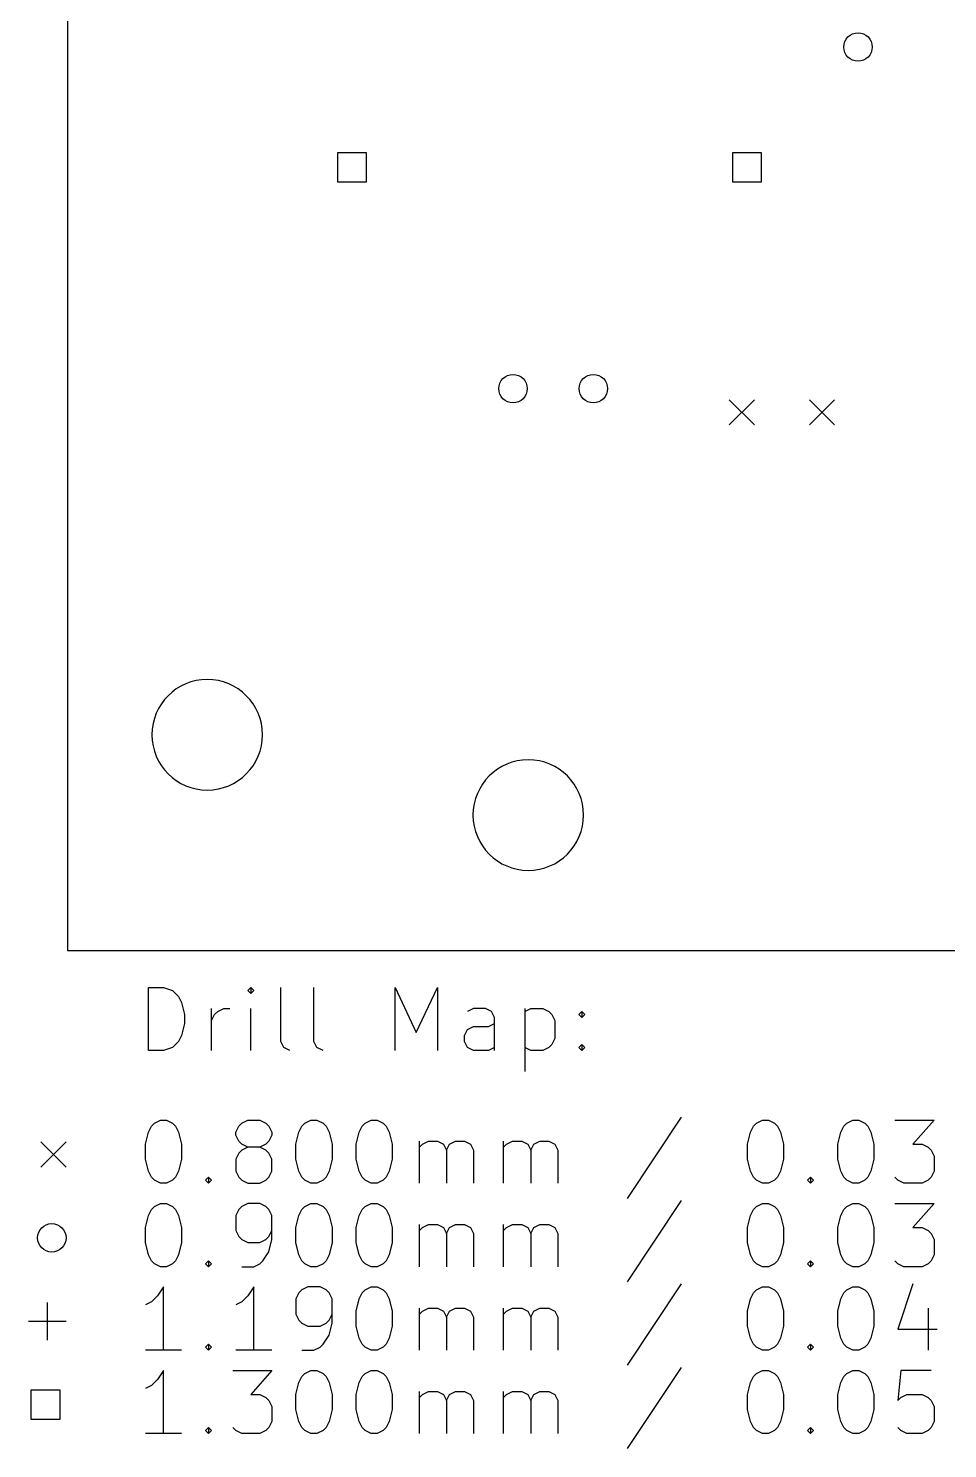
# Model space of a CAD drawing. Extents: x 32 to 259, y -121 to -30.
# Drawn here: x 31.59 to 60.67, y -120.81 to -75.86 of the extents above; entities that cross this region are included whole.
import ezdxf

# ---------------------------------------------------------------- set-up
doc = ezdxf.new("R2010")
doc.units = 0
doc.layers.add('BLACK', color=7, linetype='CONTINUOUS')

msp = doc.modelspace()

# ---------------------------------------------------------------- linework, layer by layer
at = {"layer": 'BLACK', "linetype": 'CONTINUOUS'}
for p, q in [((32.8305, -29.566), (32.8305, -105.046)), ((42.289624, -79.800376), (41.370376, -79.800376)), ((41.370376, -79.800376), (41.370376, -80.719624)), ((42.289624, -80.719624), (42.289624, -79.800376)), ((54.789624, -79.800376), (53.870376, -79.800376)), ((53.870376, -79.800376), (53.870376, -80.719624)), ((54.789624, -80.719624), (54.789624, -79.800376)), ((41.370376, -80.719624), (42.289624, -80.719624)), ((53.870376, -80.719624), (54.789624, -80.719624)), ((53.76, -87.61), (54.56, -88.41)), ((54.56, -87.61), (53.76, -88.41)), ((56.3, -87.61), (57.1, -88.41)), ((57.1, -87.61), (56.3, -88.41)), ((32.8305, -105.046), (258.8905, -105.046)), ((35.388268, -108.210838), (35.388268, -106.210838)), ((35.388268, -106.210838), (35.864458, -106.210838)), ((35.864458, -106.210838), (36.150173, -106.306076)), ((36.150173, -106.306076), (36.340649, -106.496552)), ((36.340649, -106.496552), (36.435887, -106.687028)), ((38.626363, -106.210838), (38.531125, -106.306076)), ((38.531125, -106.306076), (38.626363, -106.401314)), ((38.721601, -106.306076), (38.626363, -106.210838)), ((38.626363, -106.210838), (38.626363, -106.401314)), ((38.626363, -106.401314), (38.721601, -106.306076)), ((39.578744, -107.925123), (39.578744, -106.210838)), ((40.626363, -107.925123), (40.626363, -106.210838)), ((43.197792, -108.210838), (43.197792, -106.210838)), ((43.197792, -106.210838), (43.864459, -107.639409)), ((43.864459, -107.639409), (44.531125, -106.210838)), ((44.531125, -106.210838), (44.531125, -108.210838)), ((36.435887, -106.687028), (36.531125, -107.06798)), ((37.388268, -108.210838), (37.388268, -106.877504)), ((37.483506, -107.06798), (37.578744, -106.972742)), ((37.578744, -106.972742), (37.76922, -106.877504)), ((37.76922, -106.877504), (37.959697, -106.877504)), ((38.626363, -108.210838), (38.626363, -106.877504)), ((45.673982, -106.877504), (45.483506, -106.972742)), ((46.054935, -106.877504), (45.673982, -106.877504)), ((46.245411, -106.972742), (46.054935, -106.877504)), ((46.340649, -107.163219), (46.245411, -106.972742)), ((47.29303, -106.877504), (47.29303, -108.877504)), ((47.29303, -106.972742), (47.483506, -106.877504)), ((47.483506, -106.877504), (47.864459, -106.877504)), ((47.864459, -106.877504), (48.054935, -106.972742)), ((48.054935, -106.972742), (48.150173, -107.06798)), ((49.007316, -107.06798), (49.102554, -106.972742)), ((49.102554, -106.972742), (49.197792, -107.06798)), ((49.102554, -106.972742), (49.102554, -107.163219)), ((36.531125, -107.353695), (36.435887, -107.734647)), ((36.531125, -107.06798), (36.531125, -107.353695)), ((37.388268, -107.258457), (37.483506, -107.06798)), ((46.150173, -107.448933), (46.340649, -107.353695)), ((46.340649, -108.210838), (46.340649, -107.163219)), ((48.150173, -107.06798), (48.245411, -107.258457)), ((48.245411, -107.258457), (48.245411, -107.829885)), ((49.102554, -107.163219), (49.007316, -107.06798)), ((49.197792, -107.06798), (49.102554, -107.163219)), ((36.435887, -107.734647), (36.340649, -107.925123)), ((45.388268, -107.734647), (45.483506, -107.544171)), ((45.388268, -107.925123), (45.388268, -107.734647)), ((45.483506, -107.544171), (45.673982, -107.448933)), ((45.673982, -107.448933), (46.150173, -107.448933)), ((48.245411, -107.829885), (48.150173, -108.020361)), ((35.864458, -108.210838), (35.388268, -108.210838)), ((36.150173, -108.1156), (35.864458, -108.210838)), ((36.340649, -107.925123), (36.150173, -108.1156)), ((39.673982, -108.1156), (39.578744, -107.925123)), ((39.864458, -108.210838), (39.673982, -108.1156)), ((40.721601, -108.1156), (40.626363, -107.925123)), ((40.912077, -108.210838), (40.721601, -108.1156)), ((45.483506, -108.1156), (45.388268, -107.925123)), ((45.673982, -108.210838), (45.483506, -108.1156)), ((46.150173, -108.210838), (45.673982, -108.210838)), ((46.340649, -108.1156), (46.150173, -108.210838)), ((47.483506, -108.210838), (47.29303, -108.1156)), ((47.864459, -108.210838), (47.483506, -108.210838)), ((48.054935, -108.1156), (47.864459, -108.210838)), ((48.150173, -108.020361), (48.054935, -108.1156)), ((49.007316, -108.1156), (49.102554, -108.020361)), ((49.102554, -108.210838), (49.007316, -108.1156)), ((49.102554, -108.020361), (49.197792, -108.1156)), ((49.102554, -108.020361), (49.102554, -108.210838)), ((49.197792, -108.1156), (49.102554, -108.210838)), ((35.483506, -110.601314), (35.578744, -110.506076)), ((35.578744, -110.506076), (35.76922, -110.410838)), ((35.76922, -110.410838), (35.959697, -110.410838)), ((35.959697, -110.410838), (36.150173, -110.506076)), ((36.150173, -110.506076), (36.245411, -110.601314)), ((38.245411, -110.601314), (38.340649, -110.506076)), ((38.340649, -110.506076), (38.531125, -110.410838)), ((38.531125, -110.410838), (38.912078, -110.410838)), ((38.912078, -110.410838), (39.102554, -110.506076)), ((39.102554, -110.506076), (39.197792, -110.601314)), ((40.245411, -110.601314), (40.340649, -110.506076)), ((40.340649, -110.506076), (40.531125, -110.410838)), ((40.531125, -110.410838), (40.721602, -110.410838)), ((40.721602, -110.410838), (40.912078, -110.506076)), ((40.912078, -110.506076), (41.007316, -110.601314)), ((42.150173, -110.601314), (42.245411, -110.506076)), ((42.245411, -110.506076), (42.435887, -110.410838)), ((42.435887, -110.410838), (42.626364, -110.410838)), ((42.626364, -110.410838), (42.81684, -110.506076)), ((42.81684, -110.506076), (42.912078, -110.601314)), ((52.245412, -110.3156), (50.531127, -112.887028)), ((54.531127, -110.601314), (54.626365, -110.506076)), ((54.626365, -110.506076), (54.816841, -110.410838)), ((54.816841, -110.410838), (55.007318, -110.410838)), ((55.007318, -110.410838), (55.197794, -110.506076)), ((55.197794, -110.506076), (55.293032, -110.601314)), ((57.38827, -110.601314), (57.483508, -110.506076)), ((57.483508, -110.506076), (57.673984, -110.410838)), ((57.673984, -110.410838), (57.864461, -110.410838)), ((57.864461, -110.410838), (58.054937, -110.506076)), ((58.054937, -110.506076), (58.150175, -110.601314)), ((59.007318, -110.410838), (60.245413, -110.410838)), ((60.245413, -110.410838), (59.578746, -111.172742)), ((35.29303, -111.172742), (35.388268, -110.79179)), ((35.388268, -110.79179), (35.483506, -110.601314)), ((36.245411, -110.601314), (36.340649, -110.79179)), ((36.340649, -110.79179), (36.435887, -111.172742)), ((38.150173, -110.79179), (38.245411, -110.601314)), ((38.150173, -110.887028), (38.150173, -110.79179)), ((38.245411, -111.077504), (38.150173, -110.887028)), ((39.197792, -110.601314), (39.29303, -110.79179)), ((39.29303, -110.887028), (39.197792, -111.077504)), ((39.29303, -110.79179), (39.29303, -110.887028)), ((40.054935, -111.172742), (40.150173, -110.79179)), ((40.150173, -110.79179), (40.245411, -110.601314)), ((41.007316, -110.601314), (41.102554, -110.79179)), ((41.102554, -110.79179), (41.197792, -111.172742)), ((41.959697, -111.172742), (42.054935, -110.79179)), ((42.054935, -110.79179), (42.150173, -110.601314)), ((42.912078, -110.601314), (43.007316, -110.79179)), ((43.007316, -110.79179), (43.102554, -111.172742)), ((54.340651, -111.172742), (54.435889, -110.79179)), ((54.435889, -110.79179), (54.531127, -110.601314)), ((55.293032, -110.601314), (55.38827, -110.79179)), ((55.38827, -110.79179), (55.483508, -111.172742)), ((57.197794, -111.172742), (57.293032, -110.79179)), ((57.293032, -110.79179), (57.38827, -110.601314)), ((58.150175, -110.601314), (58.245413, -110.79179)), ((58.245413, -110.79179), (58.340651, -111.172742)), ((31.9805, -111.096), (32.7805, -111.896)), ((32.7805, -111.096), (31.9805, -111.896)), ((35.29303, -111.648933), (35.29303, -111.172742)), ((36.435887, -111.172742), (36.435887, -111.648933)), ((38.245411, -111.458457), (38.150173, -111.648933)), ((38.340649, -111.172742), (38.245411, -111.077504)), ((38.340649, -111.363219), (38.245411, -111.458457)), ((38.531125, -111.26798), (38.340649, -111.172742)), ((38.531125, -111.26798), (38.340649, -111.363219)), ((38.912078, -111.26798), (38.531125, -111.26798)), ((39.102554, -111.172742), (38.912078, -111.26798)), ((39.102554, -111.363219), (38.912078, -111.26798)), ((39.197792, -111.077504), (39.102554, -111.172742)), ((39.197792, -111.458457), (39.102554, -111.363219)), ((39.29303, -111.648933), (39.197792, -111.458457)), ((40.054935, -111.648933), (40.054935, -111.172742)), ((41.197792, -111.172742), (41.197792, -111.648933)), ((41.959697, -111.648933), (41.959697, -111.172742)), ((43.102554, -111.172742), (43.102554, -111.648933)), ((43.959697, -112.410838), (43.959697, -111.077504)), ((43.959697, -111.26798), (44.054935, -111.172742)), ((44.054935, -111.172742), (44.245411, -111.077504)), ((44.245411, -111.077504), (44.531126, -111.077504)), ((44.531126, -111.077504), (44.721602, -111.172742)), ((44.721602, -111.172742), (44.81684, -111.363219)), ((44.81684, -111.363219), (44.912078, -111.172742)), ((44.81684, -111.363219), (44.81684, -112.410838)), ((44.912078, -111.172742), (45.102554, -111.077504)), ((45.102554, -111.077504), (45.388268, -111.077504)), ((45.388268, -111.077504), (45.578745, -111.172742)), ((45.578745, -111.172742), (45.673983, -111.363219)), ((45.673983, -111.363219), (45.673983, -112.410838)), ((46.626364, -112.410838), (46.626364, -111.077504)), ((46.626364, -111.26798), (46.721602, -111.172742)), ((46.721602, -111.172742), (46.912078, -111.077504)), ((46.912078, -111.077504), (47.197793, -111.077504)), ((47.197793, -111.077504), (47.388269, -111.172742)), ((47.388269, -111.172742), (47.483507, -111.363219)), ((47.483507, -111.363219), (47.578745, -111.172742)), ((47.483507, -111.363219), (47.483507, -112.410838)), ((47.578745, -111.172742), (47.769221, -111.077504)), ((47.769221, -111.077504), (48.054935, -111.077504)), ((48.054935, -111.077504), (48.245412, -111.172742)), ((48.245412, -111.172742), (48.34065, -111.363219)), ((48.34065, -111.363219), (48.34065, -112.410838)), ((54.340651, -111.648933), (54.340651, -111.172742)), ((55.483508, -111.172742), (55.483508, -111.648933)), ((57.197794, -111.648933), (57.197794, -111.172742)), ((58.340651, -111.172742), (58.340651, -111.648933)), ((59.578746, -111.172742), (59.864461, -111.172742)), ((59.864461, -111.172742), (60.054937, -111.26798)), ((60.054937, -111.26798), (60.150175, -111.363219)), ((60.150175, -111.363219), (60.245413, -111.553695)), ((35.388268, -112.029885), (35.29303, -111.648933)), ((36.435887, -111.648933), (36.340649, -112.029885)), ((38.150173, -111.648933), (38.150173, -112.029885)), ((39.29303, -112.029885), (39.29303, -111.648933)), ((40.150173, -112.029885), (40.054935, -111.648933)), ((41.197792, -111.648933), (41.102554, -112.029885)), ((42.054935, -112.029885), (41.959697, -111.648933)), ((43.102554, -111.648933), (43.007316, -112.029885)), ((54.435889, -112.029885), (54.340651, -111.648933)), ((55.483508, -111.648933), (55.38827, -112.029885)), ((57.293032, -112.029885), (57.197794, -111.648933)), ((58.340651, -111.648933), (58.245413, -112.029885)), ((60.245413, -111.553695), (60.245413, -112.029885)), ((35.483506, -112.220361), (35.388268, -112.029885)), ((35.578744, -112.3156), (35.483506, -112.220361)), ((35.76922, -112.410838), (35.578744, -112.3156)), ((36.150173, -112.3156), (35.959697, -112.410838)), ((36.245411, -112.220361), (36.150173, -112.3156)), ((36.340649, -112.029885), (36.245411, -112.220361)), ((37.197792, -112.3156), (37.29303, -112.220361)), ((37.29303, -112.410838), (37.197792, -112.3156)), ((37.29303, -112.220361), (37.388268, -112.3156)), ((37.29303, -112.220361), (37.29303, -112.410838)), ((37.388268, -112.3156), (37.29303, -112.410838)), ((38.150173, -112.029885), (38.245411, -112.220361)), ((38.245411, -112.220361), (38.340649, -112.3156)), ((38.340649, -112.3156), (38.531125, -112.410838)), ((38.912078, -112.410838), (39.102554, -112.3156)), ((39.102554, -112.3156), (39.197792, -112.220361)), ((39.197792, -112.220361), (39.29303, -112.029885)), ((40.245411, -112.220361), (40.150173, -112.029885)), ((40.340649, -112.3156), (40.245411, -112.220361)), ((40.531125, -112.410838), (40.340649, -112.3156)), ((40.912078, -112.3156), (40.721602, -112.410838)), ((41.007316, -112.220361), (40.912078, -112.3156)), ((41.102554, -112.029885), (41.007316, -112.220361)), ((42.150173, -112.220361), (42.054935, -112.029885)), ((42.245411, -112.3156), (42.150173, -112.220361)), ((42.435887, -112.410838), (42.245411, -112.3156)), ((42.81684, -112.3156), (42.626364, -112.410838)), ((42.912078, -112.220361), (42.81684, -112.3156)), ((43.007316, -112.029885), (42.912078, -112.220361)), ((54.531127, -112.220361), (54.435889, -112.029885)), ((54.626365, -112.3156), (54.531127, -112.220361)), ((54.816841, -112.410838), (54.626365, -112.3156)), ((55.197794, -112.3156), (55.007318, -112.410838)), ((55.293032, -112.220361), (55.197794, -112.3156)), ((55.38827, -112.029885), (55.293032, -112.220361)), ((56.245413, -112.3156), (56.340651, -112.220361)), ((56.340651, -112.410838), (56.245413, -112.3156)), ((56.340651, -112.220361), (56.435889, -112.3156)), ((56.340651, -112.220361), (56.340651, -112.410838)), ((56.435889, -112.3156), (56.340651, -112.410838)), ((57.38827, -112.220361), (57.293032, -112.029885)), ((57.483508, -112.3156), (57.38827, -112.220361)), ((57.673984, -112.410838), (57.483508, -112.3156)), ((58.054937, -112.3156), (57.864461, -112.410838)), ((58.150175, -112.220361), (58.054937, -112.3156)), ((58.245413, -112.029885), (58.150175, -112.220361)), ((59.102556, -112.3156), (59.007318, -112.220361)), ((59.293032, -112.410838), (59.102556, -112.3156)), ((60.054937, -112.3156), (59.864461, -112.410838)), ((60.150175, -112.220361), (60.054937, -112.3156)), ((60.245413, -112.029885), (60.150175, -112.220361)), ((35.959697, -112.410838), (35.76922, -112.410838)), ((38.531125, -112.410838), (38.912078, -112.410838)), ((40.721602, -112.410838), (40.531125, -112.410838)), ((42.626364, -112.410838), (42.435887, -112.410838)), ((55.007318, -112.410838), (54.816841, -112.410838)), ((57.864461, -112.410838), (57.673984, -112.410838)), ((59.864461, -112.410838), (59.293032, -112.410838)), ((35.388268, -113.43179), (35.483506, -113.241314)), ((35.483506, -113.241314), (35.578744, -113.146076)), ((35.578744, -113.146076), (35.76922, -113.050838)), ((35.76922, -113.050838), (35.959697, -113.050838)), ((35.959697, -113.050838), (36.150173, -113.146076)), ((36.150173, -113.146076), (36.245411, -113.241314)), ((36.245411, -113.241314), (36.340649, -113.43179)), ((38.245411, -113.241314), (38.150173, -113.43179)), ((38.340649, -113.146076), (38.245411, -113.241314)), ((38.531125, -113.050838), (38.340649, -113.146076)), ((38.912078, -113.050838), (38.531125, -113.050838)), ((39.102554, -113.146076), (38.912078, -113.050838)), ((39.197792, -113.241314), (39.102554, -113.146076)), ((39.29303, -113.43179), (39.197792, -113.241314)), ((40.150173, -113.43179), (40.245411, -113.241314)), ((40.245411, -113.241314), (40.340649, -113.146076)), ((40.340649, -113.146076), (40.531125, -113.050838)), ((40.531125, -113.050838), (40.721602, -113.050838)), ((40.721602, -113.050838), (40.912078, -113.146076)), ((40.912078, -113.146076), (41.007316, -113.241314)), ((41.007316, -113.241314), (41.102554, -113.43179)), ((42.054935, -113.43179), (42.150173, -113.241314)), ((42.150173, -113.241314), (42.245411, -113.146076)), ((42.245411, -113.146076), (42.435887, -113.050838)), ((42.435887, -113.050838), (42.626364, -113.050838)), ((42.626364, -113.050838), (42.81684, -113.146076)), ((42.81684, -113.146076), (42.912078, -113.241314)), ((42.912078, -113.241314), (43.007316, -113.43179)), ((52.245412, -112.9556), (50.531127, -115.527028)), ((54.435889, -113.43179), (54.531127, -113.241314)), ((54.531127, -113.241314), (54.626365, -113.146076)), ((54.626365, -113.146076), (54.816841, -113.050838)), ((54.816841, -113.050838), (55.007318, -113.050838)), ((55.007318, -113.050838), (55.197794, -113.146076)), ((55.197794, -113.146076), (55.293032, -113.241314)), ((55.293032, -113.241314), (55.38827, -113.43179)), ((57.293032, -113.43179), (57.38827, -113.241314)), ((57.38827, -113.241314), (57.483508, -113.146076)), ((57.483508, -113.146076), (57.673984, -113.050838)), ((57.673984, -113.050838), (57.864461, -113.050838)), ((57.864461, -113.050838), (58.054937, -113.146076)), ((58.054937, -113.146076), (58.150175, -113.241314)), ((58.150175, -113.241314), (58.245413, -113.43179)), ((59.007318, -113.050838), (60.245413, -113.050838)), ((60.245413, -113.050838), (59.578746, -113.812742)), ((35.29303, -113.812742), (35.388268, -113.43179)), ((36.340649, -113.43179), (36.435887, -113.812742)), ((38.150173, -113.43179), (38.150173, -113.90798)), ((39.29303, -114.193695), (39.29303, -113.43179)), ((40.054935, -113.812742), (40.150173, -113.43179)), ((41.102554, -113.43179), (41.197792, -113.812742)), ((41.959697, -113.812742), (42.054935, -113.43179)), ((43.007316, -113.43179), (43.102554, -113.812742)), ((54.340651, -113.812742), (54.435889, -113.43179)), ((55.38827, -113.43179), (55.483508, -113.812742)), ((57.197794, -113.812742), (57.293032, -113.43179)), ((58.245413, -113.43179), (58.340651, -113.812742)), ((35.29303, -114.288933), (35.29303, -113.812742)), ((36.435887, -113.812742), (36.435887, -114.288933)), ((38.150173, -113.90798), (38.245411, -114.098457)), ((38.245411, -114.098457), (38.340649, -114.193695)), ((39.102554, -114.193695), (39.197792, -114.098457)), ((39.197792, -114.098457), (39.29303, -113.90798)), ((40.054935, -114.288933), (40.054935, -113.812742)), ((41.197792, -113.812742), (41.197792, -114.288933)), ((41.959697, -114.288933), (41.959697, -113.812742)), ((43.102554, -113.812742), (43.102554, -114.288933)), ((43.959697, -115.050838), (43.959697, -113.717504)), ((43.959697, -113.90798), (44.054935, -113.812742)), ((44.054935, -113.812742), (44.245411, -113.717504)), ((44.245411, -113.717504), (44.531126, -113.717504)), ((44.531126, -113.717504), (44.721602, -113.812742)), ((44.721602, -113.812742), (44.81684, -114.003219)), ((44.81684, -114.003219), (44.912078, -113.812742)), ((44.81684, -114.003219), (44.81684, -115.050838)), ((44.912078, -113.812742), (45.102554, -113.717504)), ((45.102554, -113.717504), (45.388268, -113.717504)), ((45.388268, -113.717504), (45.578745, -113.812742)), ((45.578745, -113.812742), (45.673983, -114.003219)), ((45.673983, -114.003219), (45.673983, -115.050838)), ((46.626364, -115.050838), (46.626364, -113.717504)), ((46.626364, -113.90798), (46.721602, -113.812742)), ((46.721602, -113.812742), (46.912078, -113.717504)), ((46.912078, -113.717504), (47.197793, -113.717504)), ((47.197793, -113.717504), (47.388269, -113.812742)), ((47.388269, -113.812742), (47.483507, -114.003219)), ((47.483507, -114.003219), (47.578745, -113.812742)), ((47.483507, -114.003219), (47.483507, -115.050838)), ((47.578745, -113.812742), (47.769221, -113.717504)), ((47.769221, -113.717504), (48.054935, -113.717504)), ((48.054935, -113.717504), (48.245412, -113.812742)), ((48.245412, -113.812742), (48.34065, -114.003219)), ((48.34065, -114.003219), (48.34065, -115.050838)), ((54.340651, -114.288933), (54.340651, -113.812742)), ((55.483508, -113.812742), (55.483508, -114.288933)), ((57.197794, -114.288933), (57.197794, -113.812742)), ((58.340651, -113.812742), (58.340651, -114.288933)), ((59.578746, -113.812742), (59.864461, -113.812742)), ((59.864461, -113.812742), (60.054937, -113.90798)), ((60.054937, -113.90798), (60.150175, -114.003219)), ((60.150175, -114.003219), (60.245413, -114.193695)), ((35.388268, -114.669885), (35.29303, -114.288933)), ((36.435887, -114.288933), (36.340649, -114.669885)), ((38.340649, -114.193695), (38.531125, -114.288933)), ((38.531125, -114.288933), (38.912078, -114.288933)), ((38.912078, -114.288933), (39.102554, -114.193695)), ((39.007316, -114.860361), (39.197792, -114.574647)), ((39.197792, -114.574647), (39.29303, -114.193695)), ((40.150173, -114.669885), (40.054935, -114.288933)), ((41.197792, -114.288933), (41.102554, -114.669885)), ((42.054935, -114.669885), (41.959697, -114.288933)), ((43.102554, -114.288933), (43.007316, -114.669885)), ((54.435889, -114.669885), (54.340651, -114.288933)), ((55.483508, -114.288933), (55.38827, -114.669885)), ((57.293032, -114.669885), (57.197794, -114.288933)), ((58.340651, -114.288933), (58.245413, -114.669885)), ((60.245413, -114.193695), (60.245413, -114.669885)), ((35.483506, -114.860361), (35.388268, -114.669885)), ((35.578744, -114.9556), (35.483506, -114.860361)), ((35.76922, -115.050838), (35.578744, -114.9556)), ((35.959697, -115.050838), (35.76922, -115.050838)), ((36.150173, -114.9556), (35.959697, -115.050838)), ((36.245411, -114.860361), (36.150173, -114.9556)), ((36.340649, -114.669885), (36.245411, -114.860361)), ((37.197792, -114.9556), (37.29303, -114.860361)), ((37.29303, -115.050838), (37.197792, -114.9556)), ((37.29303, -114.860361), (37.388268, -114.9556)), ((37.29303, -114.860361), (37.29303, -115.050838)), ((37.388268, -114.9556), (37.29303, -115.050838)), ((38.340649, -115.050838), (38.721601, -115.050838)), ((38.721601, -115.050838), (38.912078, -114.9556)), ((38.912078, -114.9556), (39.007316, -114.860361)), ((40.245411, -114.860361), (40.150173, -114.669885)), ((40.340649, -114.9556), (40.245411, -114.860361)), ((40.531125, -115.050838), (40.340649, -114.9556)), ((40.721602, -115.050838), (40.531125, -115.050838)), ((40.912078, -114.9556), (40.721602, -115.050838)), ((41.007316, -114.860361), (40.912078, -114.9556)), ((41.102554, -114.669885), (41.007316, -114.860361)), ((42.150173, -114.860361), (42.054935, -114.669885)), ((42.245411, -114.9556), (42.150173, -114.860361)), ((42.435887, -115.050838), (42.245411, -114.9556)), ((42.626364, -115.050838), (42.435887, -115.050838)), ((42.81684, -114.9556), (42.626364, -115.050838)), ((42.912078, -114.860361), (42.81684, -114.9556)), ((43.007316, -114.669885), (42.912078, -114.860361)), ((54.531127, -114.860361), (54.435889, -114.669885)), ((54.626365, -114.9556), (54.531127, -114.860361)), ((54.816841, -115.050838), (54.626365, -114.9556)), ((55.007318, -115.050838), (54.816841, -115.050838)), ((55.197794, -114.9556), (55.007318, -115.050838)), ((55.293032, -114.860361), (55.197794, -114.9556)), ((55.38827, -114.669885), (55.293032, -114.860361)), ((56.245413, -114.9556), (56.340651, -114.860361)), ((56.340651, -115.050838), (56.245413, -114.9556)), ((56.340651, -114.860361), (56.435889, -114.9556)), ((56.340651, -114.860361), (56.340651, -115.050838)), ((56.435889, -114.9556), (56.340651, -115.050838)), ((57.38827, -114.860361), (57.293032, -114.669885)), ((57.483508, -114.9556), (57.38827, -114.860361)), ((57.673984, -115.050838), (57.483508, -114.9556)), ((57.864461, -115.050838), (57.673984, -115.050838)), ((58.054937, -114.9556), (57.864461, -115.050838)), ((58.150175, -114.860361), (58.054937, -114.9556)), ((58.245413, -114.669885), (58.150175, -114.860361)), ((59.102556, -114.9556), (59.007318, -114.860361)), ((59.293032, -115.050838), (59.102556, -114.9556)), ((59.864461, -115.050838), (59.293032, -115.050838)), ((60.054937, -114.9556), (59.864461, -115.050838)), ((60.150175, -114.860361), (60.054937, -114.9556)), ((60.245413, -114.669885), (60.150175, -114.860361)), ((35.864458, -115.690838), (35.673982, -115.976552)), ((35.864458, -117.690838), (35.864458, -115.690838)), ((38.721601, -115.690838), (38.531125, -115.976552)), ((38.721601, -117.690838), (38.721601, -115.690838)), ((40.150173, -115.881314), (40.054935, -116.07179)), ((40.245411, -115.786076), (40.150173, -115.881314)), ((40.435887, -115.690838), (40.245411, -115.786076)), ((40.81684, -115.690838), (40.435887, -115.690838)), ((41.007316, -115.786076), (40.81684, -115.690838)), ((41.102554, -115.881314), (41.007316, -115.786076)), ((41.197792, -116.07179), (41.102554, -115.881314)), ((42.054935, -116.07179), (42.150173, -115.881314)), ((42.150173, -115.881314), (42.245411, -115.786076)), ((42.245411, -115.786076), (42.435887, -115.690838)), ((42.435887, -115.690838), (42.626364, -115.690838)), ((42.626364, -115.690838), (42.81684, -115.786076)), ((42.81684, -115.786076), (42.912078, -115.881314)), ((42.912078, -115.881314), (43.007316, -116.07179)), ((52.245412, -115.5956), (50.531127, -118.167028)), ((54.435889, -116.07179), (54.531127, -115.881314)), ((54.531127, -115.881314), (54.626365, -115.786076)), ((54.626365, -115.786076), (54.816841, -115.690838)), ((54.816841, -115.690838), (55.007318, -115.690838)), ((55.007318, -115.690838), (55.197794, -115.786076)), ((55.197794, -115.786076), (55.293032, -115.881314)), ((55.293032, -115.881314), (55.38827, -116.07179)), ((57.293032, -116.07179), (57.38827, -115.881314)), ((57.38827, -115.881314), (57.483508, -115.786076)), ((57.483508, -115.786076), (57.673984, -115.690838)), ((57.673984, -115.690838), (57.864461, -115.690838)), ((57.864461, -115.690838), (58.054937, -115.786076)), ((58.054937, -115.786076), (58.150175, -115.881314)), ((58.150175, -115.881314), (58.245413, -116.07179)), ((59.578746, -115.5956), (59.102556, -117.024171)), ((32.1855, -116.181), (32.1855, -117.371)), ((35.483506, -116.167028), (35.29303, -116.262266)), ((35.673982, -115.976552), (35.483506, -116.167028)), ((38.340649, -116.167028), (38.150173, -116.262266)), ((38.531125, -115.976552), (38.340649, -116.167028)), ((40.054935, -116.07179), (40.054935, -116.54798)), ((41.197792, -116.833695), (41.197792, -116.07179)), ((41.959697, -116.452742), (42.054935, -116.07179)), ((43.007316, -116.07179), (43.102554, -116.452742)), ((43.959697, -117.690838), (43.959697, -116.357504)), ((44.054935, -116.452742), (44.245411, -116.357504)), ((44.245411, -116.357504), (44.531126, -116.357504)), ((44.531126, -116.357504), (44.721602, -116.452742)), ((44.912078, -116.452742), (45.102554, -116.357504)), ((45.102554, -116.357504), (45.388268, -116.357504)), ((45.388268, -116.357504), (45.578745, -116.452742)), ((46.626364, -117.690838), (46.626364, -116.357504)), ((46.721602, -116.452742), (46.912078, -116.357504)), ((46.912078, -116.357504), (47.197793, -116.357504)), ((47.197793, -116.357504), (47.388269, -116.452742)), ((47.578745, -116.452742), (47.769221, -116.357504)), ((47.769221, -116.357504), (48.054935, -116.357504)), ((48.054935, -116.357504), (48.245412, -116.452742)), ((54.340651, -116.452742), (54.435889, -116.07179)), ((55.38827, -116.07179), (55.483508, -116.452742)), ((57.197794, -116.452742), (57.293032, -116.07179)), ((58.245413, -116.07179), (58.340651, -116.452742)), ((60.054937, -116.357504), (60.054937, -117.690838)), ((31.5905, -116.776), (32.7805, -116.776)), ((40.054935, -116.54798), (40.150173, -116.738457)), ((40.150173, -116.738457), (40.245411, -116.833695)), ((40.245411, -116.833695), (40.435887, -116.928933)), ((40.81684, -116.928933), (41.007316, -116.833695)), ((41.007316, -116.833695), (41.102554, -116.738457)), ((41.102554, -116.738457), (41.197792, -116.54798)), ((41.102554, -117.214647), (41.197792, -116.833695)), ((41.959697, -116.928933), (41.959697, -116.452742)), ((43.102554, -116.452742), (43.102554, -116.928933)), ((43.959697, -116.54798), (44.054935, -116.452742)), ((44.721602, -116.452742), (44.81684, -116.643219)), ((44.81684, -116.643219), (44.912078, -116.452742)), ((44.81684, -116.643219), (44.81684, -117.690838)), ((45.578745, -116.452742), (45.673983, -116.643219)), ((45.673983, -116.643219), (45.673983, -117.690838)), ((46.626364, -116.54798), (46.721602, -116.452742)), ((47.388269, -116.452742), (47.483507, -116.643219)), ((47.483507, -116.643219), (47.578745, -116.452742)), ((47.483507, -116.643219), (47.483507, -117.690838)), ((48.245412, -116.452742), (48.34065, -116.643219)), ((48.34065, -116.643219), (48.34065, -117.690838)), ((54.340651, -116.928933), (54.340651, -116.452742)), ((55.483508, -116.452742), (55.483508, -116.928933)), ((57.197794, -116.928933), (57.197794, -116.452742)), ((58.340651, -116.452742), (58.340651, -116.928933)), ((40.435887, -116.928933), (40.81684, -116.928933)), ((40.912078, -117.500361), (41.102554, -117.214647)), ((42.054935, -117.309885), (41.959697, -116.928933)), ((42.150173, -117.500361), (42.054935, -117.309885)), ((43.007316, -117.309885), (42.912078, -117.500361)), ((43.102554, -116.928933), (43.007316, -117.309885)), ((54.435889, -117.309885), (54.340651, -116.928933)), ((54.531127, -117.500361), (54.435889, -117.309885)), ((55.38827, -117.309885), (55.293032, -117.500361)), ((55.483508, -116.928933), (55.38827, -117.309885)), ((57.293032, -117.309885), (57.197794, -116.928933)), ((57.38827, -117.500361), (57.293032, -117.309885)), ((58.245413, -117.309885), (58.150175, -117.500361)), ((58.340651, -116.928933), (58.245413, -117.309885)), ((59.102556, -117.024171), (60.340651, -117.024171)), ((36.435887, -117.690838), (35.29303, -117.690838)), ((37.197792, -117.5956), (37.29303, -117.500361)), ((37.29303, -117.690838), (37.197792, -117.5956)), ((37.29303, -117.500361), (37.388268, -117.5956)), ((37.29303, -117.500361), (37.29303, -117.690838)), ((37.388268, -117.5956), (37.29303, -117.690838)), ((39.29303, -117.690838), (38.150173, -117.690838)), ((40.245411, -117.690838), (40.626363, -117.690838)), ((40.626363, -117.690838), (40.81684, -117.5956)), ((40.81684, -117.5956), (40.912078, -117.500361)), ((42.245411, -117.5956), (42.150173, -117.500361)), ((42.435887, -117.690838), (42.245411, -117.5956)), ((42.626364, -117.690838), (42.435887, -117.690838)), ((42.81684, -117.5956), (42.626364, -117.690838)), ((42.912078, -117.500361), (42.81684, -117.5956)), ((54.626365, -117.5956), (54.531127, -117.500361)), ((54.816841, -117.690838), (54.626365, -117.5956)), ((55.007318, -117.690838), (54.816841, -117.690838)), ((55.197794, -117.5956), (55.007318, -117.690838)), ((55.293032, -117.500361), (55.197794, -117.5956)), ((56.245413, -117.5956), (56.340651, -117.500361)), ((56.340651, -117.690838), (56.245413, -117.5956)), ((56.340651, -117.500361), (56.435889, -117.5956)), ((56.340651, -117.500361), (56.340651, -117.690838)), ((56.435889, -117.5956), (56.340651, -117.690838)), ((57.483508, -117.5956), (57.38827, -117.500361)), ((57.673984, -117.690838), (57.483508, -117.5956)), ((57.864461, -117.690838), (57.673984, -117.690838)), ((58.054937, -117.5956), (57.864461, -117.690838)), ((58.150175, -117.500361), (58.054937, -117.5956)), ((35.673982, -118.616552), (35.483506, -118.807028)), ((35.864458, -118.330838), (35.673982, -118.616552)), ((35.864458, -120.330838), (35.864458, -118.330838)), ((38.054935, -118.330838), (39.29303, -118.330838)), ((39.29303, -118.330838), (38.626363, -119.092742)), ((40.150173, -118.71179), (40.245411, -118.521314)), ((40.245411, -118.521314), (40.340649, -118.426076)), ((40.340649, -118.426076), (40.531125, -118.330838)), ((40.531125, -118.330838), (40.721602, -118.330838)), ((40.721602, -118.330838), (40.912078, -118.426076)), ((40.912078, -118.426076), (41.007316, -118.521314)), ((41.007316, -118.521314), (41.102554, -118.71179)), ((42.054935, -118.71179), (42.150173, -118.521314)), ((42.150173, -118.521314), (42.245411, -118.426076)), ((42.245411, -118.426076), (42.435887, -118.330838)), ((42.435887, -118.330838), (42.626364, -118.330838)), ((42.626364, -118.330838), (42.81684, -118.426076)), ((42.81684, -118.426076), (42.912078, -118.521314)), ((42.912078, -118.521314), (43.007316, -118.71179)), ((52.245412, -118.2356), (50.531127, -120.807028)), ((54.435889, -118.71179), (54.531127, -118.521314)), ((54.531127, -118.521314), (54.626365, -118.426076)), ((54.626365, -118.426076), (54.816841, -118.330838)), ((54.816841, -118.330838), (55.007318, -118.330838)), ((55.007318, -118.330838), (55.197794, -118.426076)), ((55.197794, -118.426076), (55.293032, -118.521314)), ((55.293032, -118.521314), (55.38827, -118.71179)), ((57.293032, -118.71179), (57.38827, -118.521314)), ((57.38827, -118.521314), (57.483508, -118.426076)), ((57.483508, -118.426076), (57.673984, -118.330838)), ((57.673984, -118.330838), (57.864461, -118.330838)), ((57.864461, -118.330838), (58.054937, -118.426076)), ((58.054937, -118.426076), (58.150175, -118.521314)), ((58.150175, -118.521314), (58.245413, -118.71179)), ((59.197794, -118.330838), (59.102556, -119.283219)), ((60.150175, -118.330838), (59.197794, -118.330838)), ((32.590124, -118.956376), (31.670876, -118.956376)), ((31.670876, -118.956376), (31.670876, -119.875624)), ((32.590124, -119.875624), (32.590124, -118.956376)), ((35.483506, -118.807028), (35.29303, -118.902266)), ((38.626363, -119.092742), (38.912078, -119.092742)), ((38.912078, -119.092742), (39.102554, -119.18798)), ((40.054935, -119.092742), (40.150173, -118.71179)), ((40.054935, -119.568933), (40.054935, -119.092742)), ((41.102554, -118.71179), (41.197792, -119.092742)), ((41.197792, -119.092742), (41.197792, -119.568933)), ((41.959697, -119.092742), (42.054935, -118.71179)), ((41.959697, -119.568933), (41.959697, -119.092742)), ((43.007316, -118.71179), (43.102554, -119.092742)), ((43.102554, -119.092742), (43.102554, -119.568933)), ((43.959697, -120.330838), (43.959697, -118.997504)), ((43.959697, -119.18798), (44.054935, -119.092742)), ((44.054935, -119.092742), (44.245411, -118.997504)), ((44.245411, -118.997504), (44.531126, -118.997504)), ((44.531126, -118.997504), (44.721602, -119.092742)), ((44.721602, -119.092742), (44.81684, -119.283219)), ((44.81684, -119.283219), (44.912078, -119.092742)), ((44.912078, -119.092742), (45.102554, -118.997504)), ((45.102554, -118.997504), (45.388268, -118.997504)), ((45.388268, -118.997504), (45.578745, -119.092742)), ((45.578745, -119.092742), (45.673983, -119.283219)), ((46.626364, -120.330838), (46.626364, -118.997504)), ((46.626364, -119.18798), (46.721602, -119.092742)), ((46.721602, -119.092742), (46.912078, -118.997504)), ((46.912078, -118.997504), (47.197793, -118.997504)), ((47.197793, -118.997504), (47.388269, -119.092742)), ((47.388269, -119.092742), (47.483507, -119.283219)), ((47.483507, -119.283219), (47.578745, -119.092742)), ((47.578745, -119.092742), (47.769221, -118.997504)), ((47.769221, -118.997504), (48.054935, -118.997504)), ((48.054935, -118.997504), (48.245412, -119.092742)), ((48.245412, -119.092742), (48.34065, -119.283219)), ((54.340651, -119.092742), (54.435889, -118.71179)), ((54.340651, -119.568933), (54.340651, -119.092742)), ((55.38827, -118.71179), (55.483508, -119.092742)), ((55.483508, -119.092742), (55.483508, -119.568933)), ((57.197794, -119.092742), (57.293032, -118.71179)), ((57.197794, -119.568933), (57.197794, -119.092742)), ((58.245413, -118.71179), (58.340651, -119.092742)), ((58.340651, -119.092742), (58.340651, -119.568933)), ((59.197794, -119.18798), (59.38827, -119.092742)), ((59.38827, -119.092742), (59.864461, -119.092742)), ((59.864461, -119.092742), (60.054937, -119.18798)), ((39.102554, -119.18798), (39.197792, -119.283219)), ((39.197792, -119.283219), (39.29303, -119.473695)), ((39.29303, -119.473695), (39.29303, -119.949885)), ((44.81684, -119.283219), (44.81684, -120.330838)), ((45.673983, -119.283219), (45.673983, -120.330838)), ((47.483507, -119.283219), (47.483507, -120.330838)), ((48.34065, -119.283219), (48.34065, -120.330838)), ((59.102556, -119.283219), (59.197794, -119.18798)), ((60.054937, -119.18798), (60.150175, -119.283219)), ((60.150175, -119.283219), (60.245413, -119.473695)), ((60.245413, -119.473695), (60.245413, -119.949885)), ((31.670876, -119.875624), (32.590124, -119.875624)), ((39.29303, -119.949885), (39.197792, -120.140361)), ((40.150173, -119.949885), (40.054935, -119.568933)), ((40.245411, -120.140361), (40.150173, -119.949885)), ((41.102554, -119.949885), (41.007316, -120.140361)), ((41.197792, -119.568933), (41.102554, -119.949885)), ((42.054935, -119.949885), (41.959697, -119.568933)), ((42.150173, -120.140361), (42.054935, -119.949885)), ((43.007316, -119.949885), (42.912078, -120.140361)), ((43.102554, -119.568933), (43.007316, -119.949885)), ((54.435889, -119.949885), (54.340651, -119.568933)), ((54.531127, -120.140361), (54.435889, -119.949885)), ((55.38827, -119.949885), (55.293032, -120.140361)), ((55.483508, -119.568933), (55.38827, -119.949885)), ((57.293032, -119.949885), (57.197794, -119.568933)), ((57.38827, -120.140361), (57.293032, -119.949885)), ((58.245413, -119.949885), (58.150175, -120.140361)), ((58.340651, -119.568933), (58.245413, -119.949885)), ((60.245413, -119.949885), (60.150175, -120.140361)), ((36.435887, -120.330838), (35.29303, -120.330838)), ((37.197792, -120.2356), (37.29303, -120.140361)), ((37.29303, -120.330838), (37.197792, -120.2356)), ((37.29303, -120.140361), (37.388268, -120.2356)), ((37.29303, -120.140361), (37.29303, -120.330838)), ((37.388268, -120.2356), (37.29303, -120.330838)), ((38.150173, -120.2356), (38.054935, -120.140361)), ((38.340649, -120.330838), (38.150173, -120.2356)), ((38.912078, -120.330838), (38.340649, -120.330838)), ((39.102554, -120.2356), (38.912078, -120.330838)), ((39.197792, -120.140361), (39.102554, -120.2356)), ((40.340649, -120.2356), (40.245411, -120.140361)), ((40.531125, -120.330838), (40.340649, -120.2356)), ((40.721602, -120.330838), (40.531125, -120.330838)), ((40.912078, -120.2356), (40.721602, -120.330838)), ((41.007316, -120.140361), (40.912078, -120.2356)), ((42.245411, -120.2356), (42.150173, -120.140361)), ((42.435887, -120.330838), (42.245411, -120.2356)), ((42.626364, -120.330838), (42.435887, -120.330838)), ((42.81684, -120.2356), (42.626364, -120.330838)), ((42.912078, -120.140361), (42.81684, -120.2356)), ((54.626365, -120.2356), (54.531127, -120.140361)), ((54.816841, -120.330838), (54.626365, -120.2356)), ((55.007318, -120.330838), (54.816841, -120.330838)), ((55.197794, -120.2356), (55.007318, -120.330838)), ((55.293032, -120.140361), (55.197794, -120.2356)), ((56.245413, -120.2356), (56.340651, -120.140361)), ((56.340651, -120.330838), (56.245413, -120.2356)), ((56.340651, -120.140361), (56.435889, -120.2356)), ((56.340651, -120.140361), (56.340651, -120.330838)), ((56.435889, -120.2356), (56.340651, -120.330838)), ((57.483508, -120.2356), (57.38827, -120.140361)), ((57.673984, -120.330838), (57.483508, -120.2356)), ((57.864461, -120.330838), (57.673984, -120.330838)), ((58.054937, -120.2356), (57.864461, -120.330838)), ((58.150175, -120.140361), (58.054937, -120.2356)), ((59.197794, -120.2356), (59.102556, -120.140361)), ((59.38827, -120.330838), (59.197794, -120.2356)), ((59.864461, -120.330838), (59.38827, -120.330838)), ((60.054937, -120.2356), (59.864461, -120.330838)), ((60.150175, -120.140361), (60.054937, -120.2356))]:
    msp.add_line(p, q, dxfattribs=at)
at = {"layer": 'BLACK'}
for centre in [(57.84, -76.45), (46.925, -87.26), (49.465, -87.26), (32.3305, -114.136)]:
    msp.add_circle(centre, 0.45, dxfattribs=at)
for centre, start, end in [((37.2475, -98.216), 0, 180), ((37.2475, -98.216), -180, 0), ((47.4075, -100.756), 0, 180), ((47.4075, -100.756), -180, 0)]:
    msp.add_arc(centre, 1.75, start, end, dxfattribs=at)

doc.saveas('drawing.dxf')
